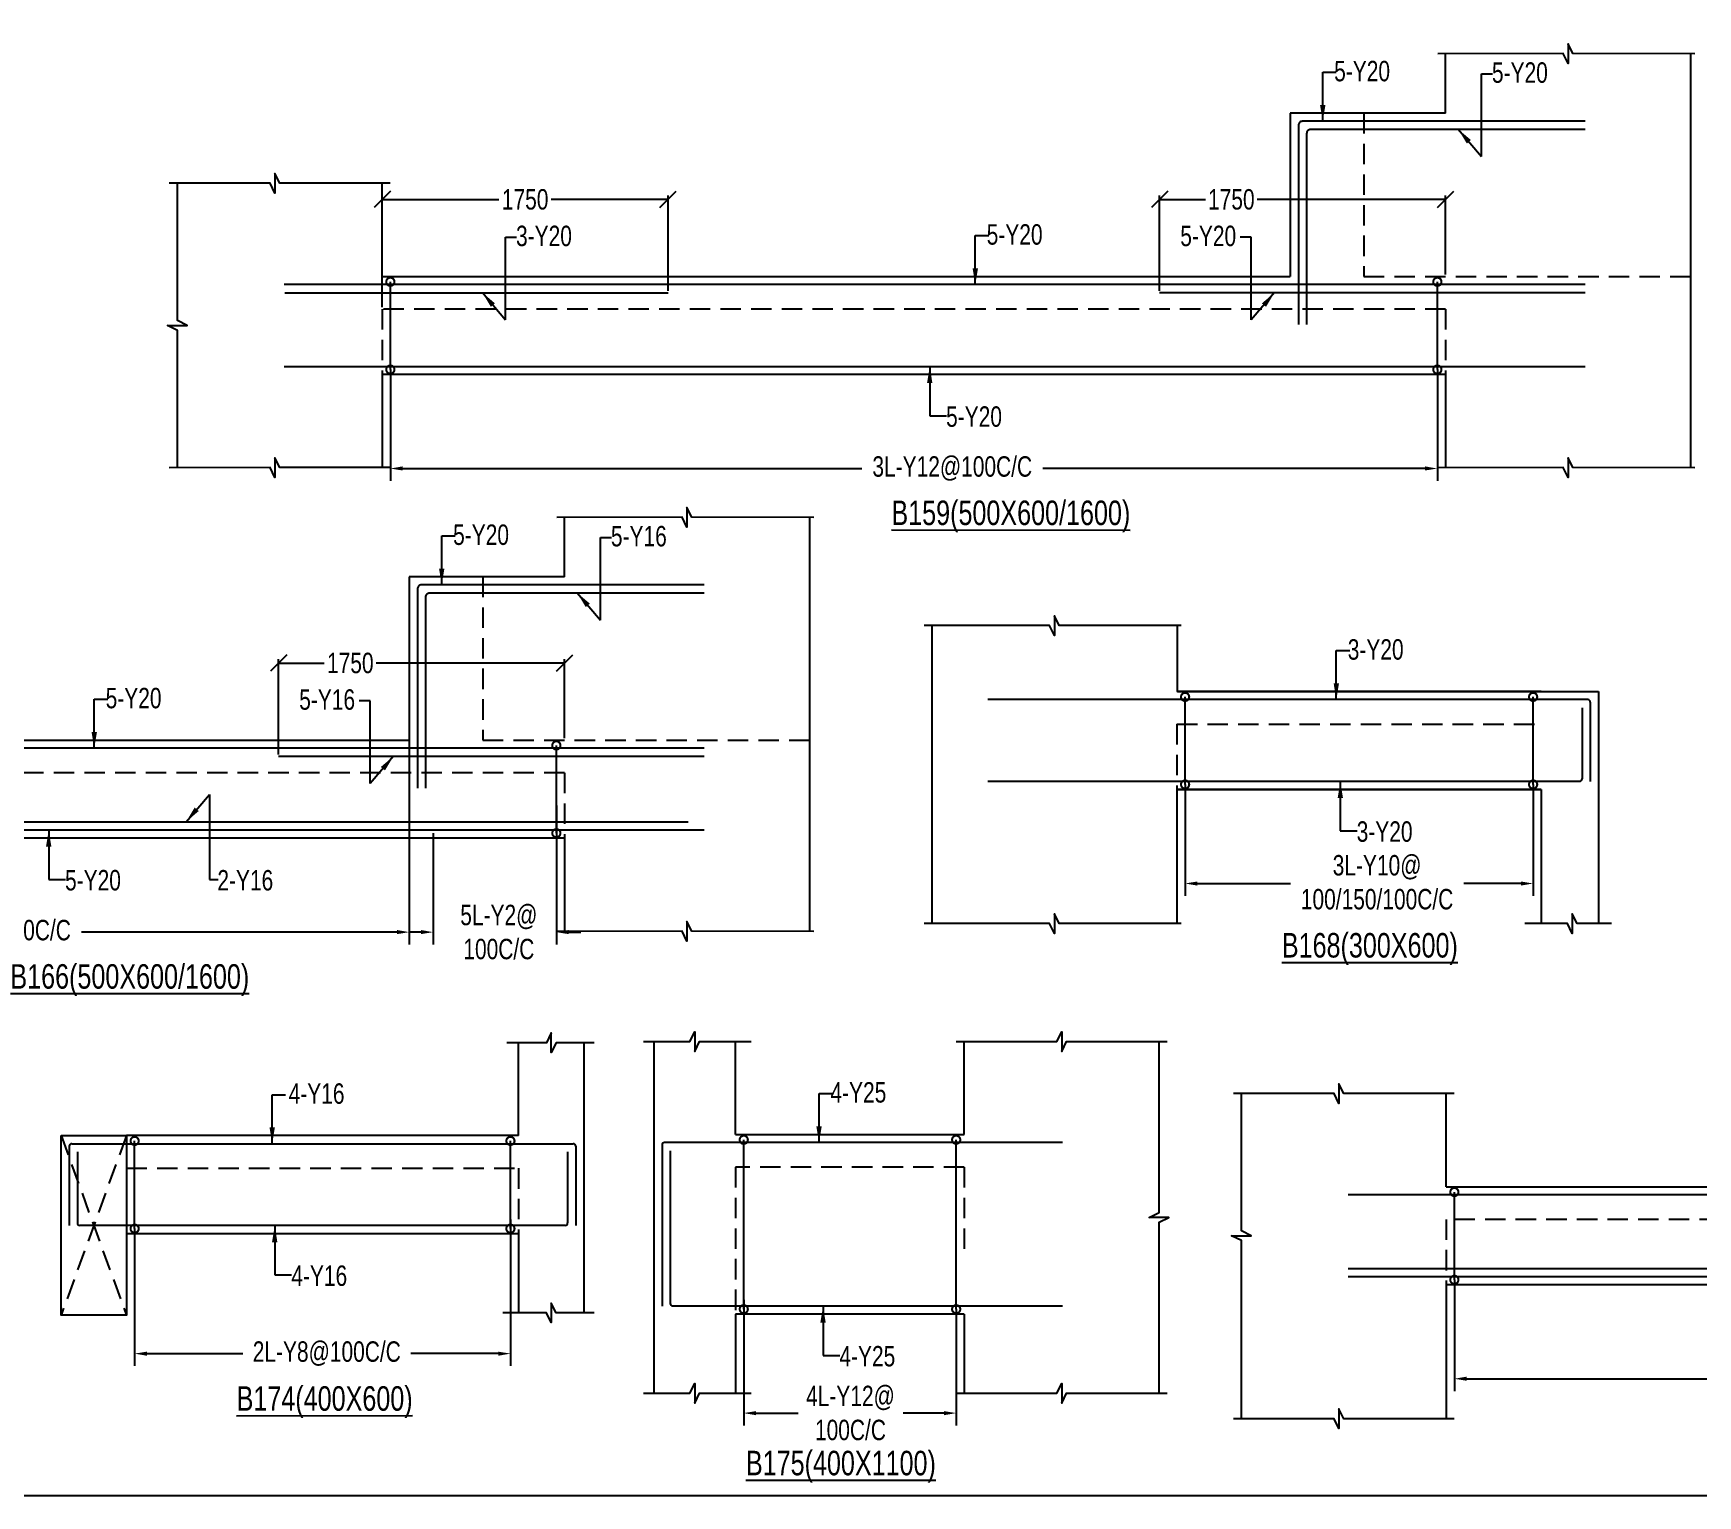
# Model space of a CAD drawing. Header units: millimetres. Extents: x 31347440 to 31744305, y -21457036 to -21063618.
# Drawn here: x 31660959 to 31671145, y -21188464 to -21179512 of the extents above; entities that cross this region are included whole.
import ezdxf

# ---------------------------------------------------------------- set-up
doc = ezdxf.new("R2010")
doc.units = ezdxf.units.MM
doc.header["$LTSCALE"] = 1000
doc.header["$MEASUREMENT"] = 0
doc.header["$PDMODE"] = 3
for name, pattern in [('CONTINOUS', [0]), ('CONTINU', [0]), ('HIDDEN', [0.375, 0.25, -0.125])]:
    doc.linetypes.add(name, pattern=pattern)
for name, color, linetype in [('-S-ARROW', 253, 'Continuous'), ('-S-MISC', 8, 'Continuous'), ('-S-STIRUP', 11, 'Continuous'), ('-STR-BEAM', 7, 'CONTINU'), ('-STR-COLUMN', 5, 'HIDDEN'), ('-STR-REINF', 3, 'Continuous'), ('-STR-RF-DIM', 8, 'CONTINOUS'), ('-STR-TEXT', 6, 'Continuous'), ('S-BEAM', 7, 'Continuous'), ('SEC TEXT', 9, 'Continuous'), ('SLAB LINE', 254, 'HIDDEN')]:
    doc.layers.add(name, color=color, linetype=linetype)
doc.styles.add('BEAM-LS', font='romans.shx', dxfattribs={"width": 0.8})
doc.styles.add('SOBHA', font='swisscl.ttf')
doc.styles.add('sobha.sed', font='swisscl.ttf')
doc.dimstyles.new('S-50', dxfattribs={"dimscale": 50, "dimtxt": 2.5, "dimasz": 2, "dimexe": 0.5, "dimexo": 0.25, "dimgap": 0.25, "dimtad": 0, "dimdec": 0, "dimrnd": 0.0005, "dimzin": 0, "dimdsep": 46, "dimtxsty": 'sobha.sed', "dimblk": 'OBLIQUE', "dimcen": 0.09, "dimclrd": 8, "dimclre": 8, "dimclrt": 6, "dimadec": 0, "dimazin": 0, "dimtfac": 1, "dimtdec": 0, "dimtofl": 0, "dimtmove": 2, "dimatfit": 3, "dimfxl": 0.18, "dimtolj": 1, "dimtzin": 0, "dimlwd": -1, "dimlwe": -1, "dimarcsym": 0})
doc.dimstyles.new('S-DIM50', dxfattribs={"dimscale": 50, "dimtxt": 2.5, "dimasz": 1.5, "dimexe": 1.5, "dimexo": 1, "dimgap": 0.5, "dimtad": 0, "dimdec": 0, "dimzin": 0, "dimdsep": 46, "dimtxsty": 'SOBHA', "dimcen": 0.09, "dimclrd": 256, "dimclre": 256, "dimclrt": 6, "dimadec": 5, "dimazin": 0, "dimtfac": 1, "dimtdec": 0, "dimtofl": 0, "dimtmove": 0, "dimatfit": 3, "dimfxl": 0.18, "dimtolj": 1, "dimtzin": 0, "dimlwd": -1, "dimlwe": -1, "dimarcsym": 0})
doc.dimstyles.new('STIRUP', dxfattribs={"dimscale": 50, "dimtxt": 2.5, "dimasz": 2.2, "dimexe": 0, "dimexo": 0, "dimgap": 0.5, "dimtad": 0, "dimdec": 0, "dimzin": 0, "dimdsep": 46, "dimtxsty": 'BEAM-LS', "dimblk": 'DOTSMALL', "dimcen": 0.09, "dimclrd": 256, "dimclre": 256, "dimclrt": 256, "dimadec": 5, "dimazin": 0, "dimtfac": 1, "dimtdec": 0, "dimtofl": 0, "dimtmove": 0, "dimatfit": 3, "dimldrblk": 'DOTSMALL', "dimfxl": 0, "dimfxlon": 1, "dimtolj": 1, "dimtzin": 0, "dimlwd": -1, "dimlwe": -1, "dimarcsym": 0})

# ---------------------------------------------------------------- blocks, each defined once
blk = doc.blocks.new('*D256')
at = {"layer": '-STR-RF-DIM', "transparency": 16777216}
for p, q in [((31663879, -21186772), (31663879, -21187669)), ((31661579, -21186829), (31661579, -21187669)), ((31661654, -21187594), (31662241, -21187594)), ((31663804, -21187594), (31663269, -21187594))]:
    blk.add_line(p, q, dxfattribs=at)
for points in [[(31661654, -21187582), (31661654, -21187607), (31661579, -21187594)], [(31663804, -21187582), (31663804, -21187607), (31663879, -21187594)]]:
    blk.add_solid(points, dxfattribs=at)
at = {"layer": 'Defpoints', "color": 0, "transparency": 16777216}
for p in [(31663879, -21186772, 178587), (31661579, -21186829, 178587), (31661579, -21187594)]:
    blk.add_point(p, dxfattribs=at)
at = {"layer": '-STR-RF-DIM', "color": 6, "transparency": 16777216, "insert": (31662755, -21187594), "char_height": 125, "attachment_point": 5, "style": 'SOBHA'}
blk.add_mtext('\\A1;2L-Y8@100C/C', dxfattribs=at)
blk = doc.blocks.new('_DotSmall')
at = {"color": 0, "linetype": 'ByBlock', "const_width": 0.5}
blk.add_lwpolyline([(-0.0625, 0, 1), (0.0625, 0, 1)], format="xyb", close=True, dxfattribs=at)
blk = doc.blocks.new('*D257')
at = {"layer": '-S-STIRUP', "ltscale": 100, "transparency": 16777216}
blk.add_line((31663879, -21186829), (31663879, -21186292), dxfattribs=at)
at = {"layer": 'Defpoints', "color": 0, "linetype": 'CONTINU', "ltscale": 100, "transparency": 16777216}
for p in [(31663879, -21186292), (31663879, -21186292), (31663879, -21186829)]:
    blk.add_point(p, dxfattribs=at)
at = {"layer": '-S-STIRUP', "linetype": 'CONTINU', "ltscale": 100, "transparency": 16777216, "xscale": 100, "yscale": 100, "zscale": 100}
for p, rotation in [((31663879, -21186292), 90), ((31663879, -21186829), 270)]:
    blk.add_blockref('_DotSmall', p, dxfattribs=dict(at, rotation=rotation))
blk = doc.blocks.new('_OBLIQUE')
at = {"color": 0, "linetype": 'ByBlock'}
blk.add_line((-0.5, -0.5), (0.5, 0.5), dxfattribs=at)
blk = doc.blocks.new('*D255')
at = {"layer": '-S-STIRUP', "ltscale": 100, "transparency": 16777216}
blk.add_line((31661579, -21186829), (31661579, -21186292), dxfattribs=at)
at = {"layer": 'Defpoints', "color": 0, "linetype": 'CONTINU', "ltscale": 100, "transparency": 16777216}
for p in [(31661579, -21186292), (31661579, -21186292), (31661579, -21186829)]:
    blk.add_point(p, dxfattribs=at)
at = {"layer": '-S-STIRUP', "linetype": 'CONTINU', "ltscale": 100, "transparency": 16777216, "xscale": 100, "yscale": 100, "zscale": 100}
for p, rotation in [((31661579, -21186292), 90), ((31661579, -21186829), 270)]:
    blk.add_blockref('_DotSmall', p, dxfattribs=dict(at, rotation=rotation))
blk = doc.blocks.new('*D258')
at = {"layer": '-STR-RF-DIM', "transparency": 16777216}
for p, q in [((31665307, -21187265), (31665307, -21188033)), ((31666607, -21187322), (31666607, -21188033)), ((31665382, -21187958), (31665639, -21187958)), ((31666532, -21187958), (31666282, -21187958))]:
    blk.add_line(p, q, dxfattribs=at)
for points in [[(31665382, -21187946), (31665382, -21187971), (31665307, -21187958)], [(31666532, -21187946), (31666532, -21187971), (31666607, -21187958)]]:
    blk.add_solid(points, dxfattribs=at)
at = {"layer": 'Defpoints', "color": 0, "transparency": 16777216}
for p in [(31665307, -21187265, 178587), (31666607, -21187322, 178587), (31666607, -21187958)]:
    blk.add_point(p, dxfattribs=at)
at = {"layer": '-STR-RF-DIM', "color": 6, "transparency": 16777216, "insert": (31665960, -21187958), "char_height": 125, "attachment_point": 5, "style": 'SOBHA'}
blk.add_mtext('\\A1;4L-Y12@\\P100C/C', dxfattribs=at)
blk = doc.blocks.new('*D259')
at = {"layer": '-S-STIRUP', "ltscale": 100, "transparency": 16777216}
blk.add_line((31665307, -21187322), (31665307, -21186285), dxfattribs=at)
at = {"layer": 'Defpoints', "color": 0, "linetype": 'CONTINU', "ltscale": 100, "transparency": 16777216}
for p in [(31665307, -21186285), (31665307, -21186285), (31665307, -21187322)]:
    blk.add_point(p, dxfattribs=at)
at = {"layer": '-S-STIRUP', "linetype": 'CONTINU', "ltscale": 100, "transparency": 16777216, "xscale": 100, "yscale": 100, "zscale": 100}
for p, rotation in [((31665307, -21186285), 90), ((31665307, -21187322), 270)]:
    blk.add_blockref('_DotSmall', p, dxfattribs=dict(at, rotation=rotation))
blk = doc.blocks.new('*D260')
at = {"layer": '-S-STIRUP', "ltscale": 100, "transparency": 16777216}
blk.add_line((31666607, -21187322), (31666607, -21186285), dxfattribs=at)
at = {"layer": 'Defpoints', "color": 0, "linetype": 'CONTINU', "ltscale": 100, "transparency": 16777216}
for p in [(31666607, -21186285), (31666607, -21186285), (31666607, -21187322)]:
    blk.add_point(p, dxfattribs=at)
at = {"layer": '-S-STIRUP', "linetype": 'CONTINU', "ltscale": 100, "transparency": 16777216, "xscale": 100, "yscale": 100, "zscale": 100}
for p, rotation in [((31666607, -21186285), 90), ((31666607, -21187322), 270)]:
    blk.add_blockref('_DotSmall', p, dxfattribs=dict(at, rotation=rotation))
blk = doc.blocks.new('*D262')
at = {"layer": '-S-STIRUP', "ltscale": 100, "transparency": 16777216}
blk.add_line((31669656, -21187142), (31669656, -21186605), dxfattribs=at)
at = {"layer": 'Defpoints', "color": 0, "linetype": 'CONTINU', "ltscale": 100, "transparency": 16777216}
for p in [(31669656, -21186605, 0), (31669656, -21186605), (31669656, -21187142)]:
    blk.add_point(p, dxfattribs=at)
at = {"layer": '-S-STIRUP', "linetype": 'CONTINU', "ltscale": 100, "transparency": 16777216, "xscale": 100, "yscale": 100, "zscale": 100}
for p, rotation in [((31669656, -21186605), 90), ((31669656, -21187142), 270)]:
    blk.add_blockref('_DotSmall', p, dxfattribs=dict(at, rotation=rotation))
blk = doc.blocks.new('*D263')
at = {"layer": '-STR-RF-DIM', "transparency": 16777216}
for p, q in [((31669656, -21187142), (31669656, -21187823)), ((31674844, -21187142), (31674844, -21187823)), ((31669731, -21187748), (31671597, -21187748)), ((31674769, -21187748), (31673269, -21187748))]:
    blk.add_line(p, q, dxfattribs=at)
for points in [[(31669731, -21187735), (31669731, -21187760), (31669656, -21187748)], [(31674769, -21187735), (31674769, -21187760), (31674844, -21187748)]]:
    blk.add_solid(points, dxfattribs=at)
at = {"layer": 'Defpoints', "color": 0, "transparency": 16777216}
for p in [(31669656, -21187142, 178587), (31674844, -21187142, 0), (31674844, -21187748)]:
    blk.add_point(p, dxfattribs=at)
at = {"layer": '-STR-RF-DIM', "color": 6, "transparency": 16777216, "insert": (31672433, -21187748), "char_height": 125, "attachment_point": 5, "style": 'SOBHA'}
blk.add_mtext('\\A1;3L-Y10@100/125/100C/C', dxfattribs=at)
blk = doc.blocks.new('*D553')
at = {"layer": '-S-STIRUP', "ltscale": 100, "transparency": 16777216}
blk.add_line((31669552, -21181570), (31669552, -21181033), dxfattribs=at)
at = {"layer": 'Defpoints', "color": 0, "linetype": 'CONTINU', "ltscale": 100, "transparency": 16777216}
for p in [(31669552, -21181033), (31669552, -21181033), (31669552, -21181570, 0)]:
    blk.add_point(p, dxfattribs=at)
at = {"layer": '-S-STIRUP', "linetype": 'CONTINU', "ltscale": 100, "transparency": 16777216, "xscale": 100, "yscale": 100, "zscale": 100}
for p, rotation in [((31669552, -21181033), 90), ((31669552, -21181570), 270)]:
    blk.add_blockref('_DotSmall', p, dxfattribs=dict(at, rotation=rotation))
blk = doc.blocks.new('*D554')
at = {"layer": '-S-STIRUP', "ltscale": 100, "transparency": 16777216}
blk.add_line((31663144, -21181570), (31663144, -21181033), dxfattribs=at)
at = {"layer": 'Defpoints', "color": 0, "linetype": 'CONTINU', "ltscale": 100, "transparency": 16777216}
for p in [(31663144, -21181033, 0), (31663144, -21181033), (31663144, -21181570)]:
    blk.add_point(p, dxfattribs=at)
at = {"layer": '-S-STIRUP', "linetype": 'CONTINU', "ltscale": 100, "transparency": 16777216, "xscale": 100, "yscale": 100, "zscale": 100}
for p, rotation in [((31663144, -21181033), 90), ((31663144, -21181570), 270)]:
    blk.add_blockref('_DotSmall', p, dxfattribs=dict(at, rotation=rotation))
blk = doc.blocks.new('*D555')
at = {"layer": '-STR-RF-DIM', "transparency": 16777216}
for p, q in [((31663144, -21181570), (31663144, -21182251)), ((31669552, -21181570), (31669552, -21182251)), ((31663219, -21182176), (31666030, -21182176)), ((31669477, -21182176), (31667137, -21182176))]:
    blk.add_line(p, q, dxfattribs=at)
for points in [[(31663219, -21182163), (31663219, -21182188), (31663144, -21182176)], [(31669477, -21182163), (31669477, -21182188), (31669552, -21182176)]]:
    blk.add_solid(points, dxfattribs=at)
at = {"layer": 'Defpoints', "color": 0, "transparency": 16777216}
for p in [(31663144, -21181570, 178587), (31669552, -21181570, 0), (31669552, -21182176)]:
    blk.add_point(p, dxfattribs=at)
at = {"layer": '-STR-RF-DIM', "color": 6, "transparency": 16777216, "insert": (31666583, -21182176), "char_height": 125, "attachment_point": 5, "style": 'SOBHA'}
blk.add_mtext('\\A1;3L-Y12@100C/C', dxfattribs=at)
blk = doc.blocks.new('*D556')
at = {"color": 8, "transparency": 16777216}
for p, q in [((31663094, -21181188), (31663094, -21180504)), ((31663094, -21180529), (31663809, -21180529)), ((31664844, -21180529), (31664128, -21180529)), ((31664844, -21181088), (31664844, -21180504))]:
    blk.add_line(p, q, dxfattribs=at)
at = {"layer": 'Defpoints', "color": 0, "transparency": 16777216}
for p in [(31663094, -21180529), (31664844, -21181100, 0), (31663094, -21181200, 0)]:
    blk.add_point(p, dxfattribs=at)
at = {"color": 8, "transparency": 16777216, "xscale": 100, "yscale": 100, "zscale": 100, "rotation": 180}
blk.add_blockref('_OBLIQUE', (31663094, -21180529), dxfattribs=at)
at = {"color": 8, "transparency": 16777216, "xscale": 100, "yscale": 100, "zscale": 100}
blk.add_blockref('_OBLIQUE', (31664844, -21180529), dxfattribs=at)
at = {"color": 6, "transparency": 16777216, "insert": (31663969, -21180529), "char_height": 125, "attachment_point": 5, "style": 'sobha.sed'}
blk.add_mtext('\\A1;1750', dxfattribs=at)
blk = doc.blocks.new('*D557')
at = {"color": 8, "transparency": 16777216}
for p, q in [((31667852, -21181088), (31667852, -21180504)), ((31667852, -21180529), (31668132, -21180529)), ((31669602, -21180529), (31668450, -21180529)), ((31669602, -21180988), (31669602, -21180504))]:
    blk.add_line(p, q, dxfattribs=at)
at = {"layer": 'Defpoints', "color": 0, "transparency": 16777216}
for p in [(31669602, -21180529), (31669602, -21181000, 0), (31667852, -21181100, 0)]:
    blk.add_point(p, dxfattribs=at)
at = {"color": 8, "transparency": 16777216, "xscale": 100, "yscale": 100, "zscale": 100, "rotation": 180}
blk.add_blockref('_OBLIQUE', (31667852, -21180529), dxfattribs=at)
at = {"color": 8, "transparency": 16777216, "xscale": 100, "yscale": 100, "zscale": 100}
blk.add_blockref('_OBLIQUE', (31669602, -21180529), dxfattribs=at)
at = {"color": 6, "transparency": 16777216, "insert": (31668291, -21180529), "char_height": 125, "attachment_point": 5, "style": 'sobha.sed'}
blk.add_mtext('\\A1;1750', dxfattribs=at)
blk = doc.blocks.new('*D558')
at = {"layer": '-S-STIRUP', "ltscale": 100, "transparency": 16777216}
blk.add_line((31664160, -21184408), (31664160, -21183871), dxfattribs=at)
at = {"layer": 'Defpoints', "color": 0, "linetype": 'CONTINU', "ltscale": 100, "transparency": 16777216}
for p in [(31664160, -21183871), (31664160, -21183871), (31664160, -21184408, 0)]:
    blk.add_point(p, dxfattribs=at)
at = {"layer": '-S-STIRUP', "linetype": 'CONTINU', "ltscale": 100, "transparency": 16777216, "xscale": 100, "yscale": 100, "zscale": 100}
for p, rotation in [((31664160, -21183871), 90), ((31664160, -21184408), 270)]:
    blk.add_blockref('_DotSmall', p, dxfattribs=dict(at, rotation=rotation))
blk = doc.blocks.new('*D560')
at = {"layer": '-STR-RF-DIM', "transparency": 16777216}
for p, q in [((31663260, -21183838), (31663260, -21185089)), ((31658019, -21184408), (31658019, -21185089)), ((31658094, -21185014), (31660147, -21185014)), ((31663185, -21185014), (31661254, -21185014))]:
    blk.add_line(p, q, dxfattribs=at)
for points in [[(31658094, -21185001), (31658094, -21185026), (31658019, -21185014)], [(31663185, -21185001), (31663185, -21185026), (31663260, -21185014)]]:
    blk.add_solid(points, dxfattribs=at)
at = {"layer": 'Defpoints', "color": 0, "transparency": 16777216}
for p in [(31663260, -21183838, 0), (31658019, -21184408, 178587), (31663260, -21185014)]:
    blk.add_point(p, dxfattribs=at)
at = {"layer": '-STR-RF-DIM', "color": 6, "transparency": 16777216, "insert": (31660700, -21185014), "char_height": 125, "attachment_point": 5, "style": 'SOBHA'}
blk.add_mtext('\\A1;3L-Y10@100C/C', dxfattribs=at)
blk = doc.blocks.new('*D562')
at = {"color": 8, "transparency": 16777216}
for p, q in [((31662460, -21183926), (31662460, -21183342)), ((31664210, -21183826), (31664210, -21183342)), ((31662460, -21183367), (31662739, -21183367)), ((31664210, -21183367), (31663058, -21183367))]:
    blk.add_line(p, q, dxfattribs=at)
at = {"layer": 'Defpoints', "color": 0, "transparency": 16777216}
for p in [(31664210, -21183367), (31664210, -21183838, 0), (31662460, -21183938, 0)]:
    blk.add_point(p, dxfattribs=at)
at = {"color": 8, "transparency": 16777216, "xscale": 100, "yscale": 100, "zscale": 100, "rotation": 180}
blk.add_blockref('_OBLIQUE', (31662460, -21183367), dxfattribs=at)
at = {"color": 8, "transparency": 16777216, "xscale": 100, "yscale": 100, "zscale": 100}
blk.add_blockref('_OBLIQUE', (31664210, -21183367), dxfattribs=at)
at = {"color": 6, "transparency": 16777216, "insert": (31662899, -21183367), "char_height": 125, "attachment_point": 5, "style": 'sobha.sed'}
blk.add_mtext('\\A1;1750', dxfattribs=at)
blk = doc.blocks.new('*D564')
at = {"layer": '-STR-RF-DIM', "transparency": 16777216}
for p, q in [((31664160, -21184238), (31664160, -21185089)), ((31663406, -21184408), (31663406, -21185089)), ((31663331, -21185014), (31663256, -21185014)), ((31664235, -21185014), (31664310, -21185014))]:
    blk.add_line(p, q, dxfattribs=at)
for points in [[(31663331, -21185001), (31663331, -21185026), (31663406, -21185014)], [(31664235, -21185001), (31664235, -21185026), (31664160, -21185014)]]:
    blk.add_solid(points, dxfattribs=at)
at = {"layer": 'Defpoints', "color": 0, "transparency": 16777216}
for p in [(31664160, -21184238, 0), (31663406, -21184408, 178587), (31664160, -21185014)]:
    blk.add_point(p, dxfattribs=at)
at = {"layer": '-STR-RF-DIM', "color": 6, "transparency": 16777216, "insert": (31663808, -21185014), "char_height": 125, "attachment_point": 5, "style": 'SOBHA'}
blk.add_mtext('\\A1;5L-Y2@\\P100C/C', dxfattribs=at)
blk = doc.blocks.new('*D565')
at = {"layer": '-STR-RF-DIM', "transparency": 16777216}
for p, q in [((31668008, -21184110), (31668008, -21184791)), ((31670138, -21184110), (31670138, -21184791)), ((31668083, -21184716), (31668653, -21184716)), ((31670063, -21184716), (31669713, -21184716))]:
    blk.add_line(p, q, dxfattribs=at)
for points in [[(31668083, -21184704), (31668083, -21184729), (31668008, -21184716)], [(31670063, -21184704), (31670063, -21184729), (31670138, -21184716)]]:
    blk.add_solid(points, dxfattribs=at)
at = {"layer": 'Defpoints', "color": 0, "transparency": 16777216}
for p in [(31668008, -21184110, 0), (31670138, -21184110, 0), (31670138, -21184716)]:
    blk.add_point(p, dxfattribs=at)
at = {"layer": '-STR-RF-DIM', "color": 6, "transparency": 16777216, "char_height": 125, "attachment_point": 5, "style": 'SOBHA'}
for s, insert in [('\\A1;3L-Y10@', (31669183, -21184617)), ('\\A1;100/150/100C/C', (31669183, -21184813))]:
    blk.add_mtext(s, dxfattribs=dict(at, insert=insert))
blk = doc.blocks.new('*D566')
at = {"layer": '-S-STIRUP', "ltscale": 100, "transparency": 16777216}
blk.add_line((31668008, -21184110), (31668008, -21183574), dxfattribs=at)
at = {"layer": 'Defpoints', "color": 0, "linetype": 'CONTINU', "ltscale": 100, "transparency": 16777216}
for p in [(31668008, -21183574), (31668008, -21183574), (31668008, -21184110, 0)]:
    blk.add_point(p, dxfattribs=at)
at = {"layer": '-S-STIRUP', "linetype": 'CONTINU', "ltscale": 100, "transparency": 16777216, "xscale": 100, "yscale": 100, "zscale": 100}
for p, rotation in [((31668008, -21183574), 90), ((31668008, -21184110), 270)]:
    blk.add_blockref('_DotSmall', p, dxfattribs=dict(at, rotation=rotation))
blk = doc.blocks.new('*D567')
at = {"layer": '-S-STIRUP', "ltscale": 100, "transparency": 16777216}
blk.add_line((31670138, -21184110), (31670138, -21183574), dxfattribs=at)
at = {"layer": 'Defpoints', "color": 0, "linetype": 'CONTINU', "ltscale": 100, "transparency": 16777216}
for p in [(31670138, -21183574), (31670138, -21183574), (31670138, -21184110, 0)]:
    blk.add_point(p, dxfattribs=at)
at = {"layer": '-S-STIRUP', "linetype": 'CONTINU', "ltscale": 100, "transparency": 16777216, "xscale": 100, "yscale": 100, "zscale": 100}
for p, rotation in [((31670138, -21183574), 90), ((31670138, -21184110), 270)]:
    blk.add_blockref('_DotSmall', p, dxfattribs=dict(at, rotation=rotation))

msp = doc.modelspace()

# ---------------------------------------------------------------- linework, layer by layer
at = {"layer": '-S-MISC', "linetype": 'ByBlock', "ltscale": 1000, "elevation": 0}
for points in [[(31671128.5, -21179636.8), (31670381.6, -21179636.1), (31670351.7, -21179576.5), (31670351.7, -21179696.6), (31670321.9, -21179636.1), (31669554.6, -21179636.8)], [(31663143.7, -21180429.9), (31662467.2, -21180429.9), (31662437.3, -21180370.2), (31662437.3, -21180490.4), (31662407.5, -21180429.9), (31661791.3, -21180430.1)], [(31661841.3, -21182170.7), (31661840.6, -21181330.4), (31661780.9, -21181300.6), (31661901.1, -21181300.6), (31661840.6, -21181270.7), (31661841.1, -21180429.9)], [(31663142.1, -21182170.7), (31662467.2, -21182170.7), (31662437.3, -21182111.1), (31662437.3, -21182231.2), (31662407.5, -21182170.7), (31661791.3, -21182171)], [(31671128.5, -21182171.3), (31670381.6, -21182170.6), (31670351.7, -21182110.9), (31670351.7, -21182231.1), (31670321.9, -21182170.6), (31669554.6, -21182171.3)], [(31665736.3, -21182474.8), (31664989.4, -21182474.1), (31664959.5, -21182414.4), (31664959.5, -21182534.6), (31664929.7, -21182474.1), (31664162.4, -21182474.8)], [(31667984.8, -21183137.5), (31667237.9, -21183136.8), (31667208, -21183077.1), (31667208, -21183197.3), (31667178.2, -21183136.8), (31666411, -21183137.5)], [(31665736.3, -21185009.3), (31664989.4, -21185008.6), (31664959.5, -21184948.9), (31664959.5, -21185069.1), (31664929.7, -21185008.6), (31664162.4, -21185009.3)], [(31667984.8, -21184961.6), (31667237.9, -21184960.9), (31667208, -21184901.2), (31667208, -21185021.4), (31667178.2, -21184960.9), (31666411, -21184961.6)], [(31670618.4, -21184961.1), (31670407.8, -21184960.9), (31670378, -21184901.2), (31670378, -21185021.4), (31670348.1, -21184960.9), (31670087.8, -21184961.1)], [(31664390.7, -21185691.2), (31664158.7, -21185691.2), (31664128.9, -21185750.8), (31664128.9, -21185630.7), (31664099, -21185691.2), (31663857.7, -21185691.2)], [(31664694.3, -21185683.9), (31664977, -21185683.9), (31665006.9, -21185624.2), (31665006.9, -21185744.4), (31665036.7, -21185683.9), (31665352.7, -21185683.9)], [(31666606.8, -21185683.9), (31667223, -21185683.9), (31667252.8, -21185624.2), (31667252.8, -21185744.4), (31667282.7, -21185683.9), (31667898.9, -21185684.1)], [(31667848.9, -21187836.7), (31667849.6, -21186790.1), (31667909.3, -21186760.3), (31667789.1, -21186760.3), (31667849.6, -21186730.4), (31667849.1, -21185683.9)], [(31668353.3, -21187992.4), (31668352.6, -21186902.1), (31668292.9, -21186872.2), (31668413.1, -21186872.2), (31668352.6, -21186842.4), (31668353.1, -21186001.6)], [(31669655.7, -21186001.6), (31668979.2, -21186001.6), (31668949.3, -21185941.9), (31668949.3, -21186062.1), (31668919.5, -21186001.6), (31668303.3, -21186001.8)], [(31664391.5, -21187343.9), (31664158.7, -21187343.9), (31664128.9, -21187284.3), (31664128.9, -21187404.4), (31664099, -21187343.9), (31663833, -21187343.9)], [(31664694.2, -21187836.7), (31664977, -21187836.7), (31665006.8, -21187777), (31665006.8, -21187897.2), (31665036.7, -21187836.7), (31665352.7, -21187836.7)], [(31666606.8, -21187836.7), (31667223, -21187836.7), (31667252.8, -21187777), (31667252.8, -21187897.2), (31667282.7, -21187836.7), (31667898.9, -21187836.9)], [(31669654.1, -21187992.4), (31668979.2, -21187992.4), (31668949.3, -21187932.7), (31668949.3, -21188052.9), (31668919.5, -21187992.4), (31668303.3, -21187992.7)]]:
    msp.add_lwpolyline(points, dxfattribs=at)
at = {"layer": '-STR-BEAM'}
for p, q in [((31663093.7, -21181000.4, 0), (31668651.7, -21181000.4, 0)), ((31670188, -21183540.7, 0), (31667958, -21183540.7, 0)), ((31667961.1, -21183540.7, 0), (31670537.9, -21183540.7, 0)), ((31657969.5, -21183838.4, 0), (31663259.5, -21183838.4, 0)), ((31663928.8, -21186259.4, 0), (31661528.8, -21186259.4, 0)), ((31665256.9, -21186252.1, 0), (31666656.8, -21186252.1, 0)), ((31669605.7, -21186572.1, 0), (31674843.7, -21186572.1, 0))]:
    msp.add_line(p, q, dxfattribs=at)
at = {"layer": '-STR-BEAM', "elevation": 0}
for points in [[(31679606.4, -21188463.8), (31644306.4, -21188463.8), (31644306.4, -21159763.8), (31679606.4, -21159763.8)], [(31661128.8, -21186259.4), (31661528.8, -21186259.4), (31661528.8, -21187359.4), (31661128.8, -21187359.4)]]:
    msp.add_lwpolyline(points, close=True, dxfattribs=at)
for points in [[(31669601.7, -21180000.4), (31668651.7, -21180000.4)], [(31669601.7, -21181600.4), (31663093.7, -21181600.4)], [(31664209.5, -21182838.4), (31663259.5, -21182838.4)], [(31667958, -21184140.7), (31670188, -21184140.7)], [(31670188, -21184140.7), (31667958, -21184140.7)], [(31664209.5, -21184438.4), (31657969.5, -21184438.4)], [(31661528.8, -21186859.4), (31663928.8, -21186859.4)], [(31676893.7, -21187172.1), (31669605.7, -21187172.1)], [(31666656.8, -21187352.1), (31665256.9, -21187352.1)]]:
    msp.add_lwpolyline(points, dxfattribs=at)
at = {"layer": '-STR-COLUMN', "linetype": 'Continuous', "ltscale": 10}
for p, q in [((31669601.7, -21180000.4, 0), (31669601.7, -21179636.8, 0)), ((31671101.7, -21179636.8, 0), (31671101.7, -21182171.3, 0)), ((31668651.7, -21180000.4, 0), (31668651.7, -21181000.4, 0)), ((31663093.7, -21181000.4, 0), (31663093.7, -21180429.9, 0)), ((31663093.7, -21181600.4, 0), (31663093.7, -21182170.7, 0)), ((31669601.7, -21181600.4, 0), (31669601.7, -21182171.3, 0)), ((31664209.5, -21182838.4, 0), (31664209.5, -21182474.8, 0)), ((31665709.5, -21182474.8, 0), (31665709.5, -21185009.3, 0)), ((31663259.5, -21182838.4, 0), (31663259.5, -21183838.4, 0)), ((31666458, -21183137.5, 0), (31666458, -21184961.6, 0)), ((31667961.1, -21183540.7, 0), (31667961.1, -21183137.5, 0)), ((31670538, -21183540.7, 0), (31670538, -21184961.6, 0)), ((31667958, -21184140.7, 0), (31667958, -21184961.6, 0)), ((31670188, -21184140.7, 0), (31670188, -21184961.6, 0)), ((31664209.5, -21184438.4, 0), (31664209.5, -21185009.3, 0)), ((31663928.8, -21186259.4, 0), (31663928.8, -21185691.2, 0)), ((31664328.9, -21185691.2, 0), (31664328.9, -21187343.9, 0)), ((31664756.8, -21185683.9, 0), (31664756.8, -21187836.7, 0)), ((31665256.9, -21186252.1, 0), (31665256.9, -21185683.9, 0)), ((31666656.8, -21186252.1, 0), (31666656.8, -21185683.9, 0)), ((31669605.7, -21186572.1, 0), (31669605.7, -21186001.6, 0)), ((31663928.8, -21186859.4, 0), (31663928.8, -21187343.9, 0)), ((31669605.7, -21187172.1, 0), (31669605.7, -21187992.4, 0)), ((31665256.9, -21187352.1, 0), (31665256.9, -21187836.7, 0)), ((31666656.8, -21187352.1, 0), (31666656.8, -21187836.7, 0))]:
    msp.add_line(p, q, dxfattribs=at)
at = {"layer": '-STR-REINF', "ltscale": 10}
for p, q in [((31670456, -21181050.4, 0), (31662493.7, -21181050.4, 0)), ((31662497.9, -21181100.4, 0), (31664843.7, -21181100.4, 0)), ((31670456, -21181100.4, 0), (31667851.7, -21181100.4, 0)), ((31662493.7, -21181550.4, 0), (31670456, -21181550.4, 0)), ((31670472.9, -21183590.7, 0), (31666800.7, -21183590.7, 0)), ((31670437.9, -21183640.7, 0), (31670437.9, -21184075.7, 0)), ((31670487.9, -21183605.7, 0), (31670487.9, -21184091.4, 0)), ((31665063.8, -21183888.4, 0), (31657369.5, -21183888.4, 0)), ((31665063.8, -21183938.4, 0), (31662459.5, -21183938.4, 0)), ((31666800.7, -21184090.7, 0), (31670422.9, -21184090.7, 0)), ((31658269.5, -21184338.4, 0), (31664967.3, -21184338.4, 0)), ((31657369.5, -21184388.4, 0), (31665063.8, -21184388.4, 0)), ((31661193.8, -21186309.4, 0), (31664263.9, -21186309.4, 0)), ((31667256.8, -21186302.1, 0), (31664821.8, -21186302.1, 0)), ((31661178.8, -21186324.4, 0), (31661178.8, -21186810, 0)), ((31661228.8, -21186359.4, 0), (31661228.8, -21186794.4, 0)), ((31664228.9, -21186359.4, 0), (31664228.9, -21186794.4, 0)), ((31664278.9, -21186324.4, 0), (31664278.9, -21186810, 0)), ((31664806.8, -21186317.1, 0), (31664806.8, -21187302.7, 0)), ((31664856.8, -21186352.1, 0), (31664856.8, -21187287.1, 0)), ((31675814.9, -21186622.1, 0), (31669005.7, -21186622.1, 0)), ((31664213.9, -21186809.4, 0), (31661243.8, -21186809.4, 0)), ((31669005.7, -21187072.1, 0), (31676968.5, -21187072.1, 0)), ((31669005.7, -21187122.1, 0), (31677078.5, -21187122.1, 0)), ((31664871.8, -21187302.1, 0), (31667256.8, -21187302.1, 0))]:
    msp.add_line(p, q, dxfattribs=at)
at = {"layer": '-STR-REINF', "ltscale": 10, "elevation": 0}
for points in [[(31670456, -21180050.4), (31668726.7, -21180050.4, 0.4142136), (31668701.7, -21180075.4), (31668701.7, -21181293.9)], [(31670456, -21180100.4), (31668776.7, -21180100.4, 0.4142136), (31668751.7, -21180125.4), (31668751.7, -21181293.9)], [(31665063.8, -21182888.4), (31663334.5, -21182888.4, 0.4142136), (31663309.5, -21182913.4), (31663309.5, -21184131.9)], [(31665063.8, -21182938.4), (31663384.5, -21182938.4, 0.4142136), (31663359.5, -21182963.4), (31663359.5, -21184131.9)]]:
    msp.add_lwpolyline(points, format="xyb", dxfattribs=at)
at = {"layer": '-STR-REINF', "ltscale": 10}
for centre, start, end in [((31670472.9, -21183605.7, 0), 0, 90), ((31670422.9, -21184075.7, 0), 270, 0), ((31661193.8, -21186324.4, 0), 90, 180), ((31664263.9, -21186324.4, 0), 0, 90), ((31664821.8, -21186317.1, 0), 90, 180), ((31661243.8, -21186794.4, 0), 180, 270), ((31664213.9, -21186794.4, 0), 270, 0), ((31664871.8, -21187287.1, 0), 180, 270)]:
    msp.add_arc(centre, 15, start, end, dxfattribs=at)
at = {"layer": 'S-BEAM', "linetype": 'HIDDEN', "ltscale": 0.5}
for p, q in [((31661128.8, -21186259.4, 0), (31661528.8, -21187359.4, 0)), ((31661528.8, -21186259.4, 0), (31661128.8, -21187359.4, 0))]:
    msp.add_line(p, q, dxfattribs=at)
at = {"layer": 'SLAB LINE', "color": 8, "linetype": 'HIDDEN', "ltscale": 0.5}
for p, q in [((31669101.7, -21180000.4, 0), (31669101.7, -21181000.4, 0)), ((31669101.7, -21181000.4, 0), (31671101.7, -21181000.4, 0)), ((31669601.7, -21181200.4, 0), (31663093.7, -21181200.4, 0)), ((31663093.7, -21181200.4, 0), (31663093.7, -21181600.4, 0)), ((31669601.7, -21181200.4, 0), (31669601.7, -21181600.4, 0)), ((31663709.5, -21182838.4, 0), (31663709.5, -21183838.4, 0)), ((31667958, -21183740.7, 0), (31670188, -21183740.7, 0)), ((31667958, -21183740.7, 0), (31667958, -21184140.7, 0)), ((31663709.5, -21183838.4, 0), (31665709.5, -21183838.4, 0)), ((31664209.5, -21184038.4, 0), (31657969.5, -21184038.4, 0)), ((31664209.5, -21184038.4, 0), (31664209.5, -21184438.4, 0)), ((31661528.8, -21186459.4, 0), (31663928.8, -21186459.4, 0)), ((31661528.8, -21186459.4, 0), (31661528.8, -21186809.4, 0)), ((31663928.8, -21186459.4, 0), (31663928.8, -21186859.4, 0)), ((31666656.7, -21186452.1, 0), (31665256.9, -21186452.1, 0)), ((31665256.9, -21186452.1, 0), (31665256.9, -21187352.1, 0)), ((31666656.7, -21186452.1, 0), (31666656.7, -21187002.1, 0)), ((31669605.7, -21186772.1, 0), (31669605.7, -21187172.1, 0)), ((31674843.7, -21186772.1, 0), (31669605.7, -21186772.1, 0))]:
    msp.add_line(p, q, dxfattribs=at)

# ---------------------------------------------------------------- texts
at = {"layer": '-STR-TEXT', "color": 6, "style": 'SOBHA'}
for s, p in [('5-Y20', (31668920.5, -21179805.6, 0)), ('5-Y20', (31669886.1, -21179814.5, 0)), ('3-Y20', (31663913.3, -21180814.5, 0)), ('5-Y20', (31666793.9, -21180805.6, 0)), ('5-Y20', (31667978.6, -21180814.5, 0)), ('5-Y20', (31666545.3, -21181920.4, 0)), ('5-Y20', (31663528.3, -21182643.6, 0)), ('5-Y16', (31664494, -21182652.5, 0)), ('3-Y20', (31669003.5, -21183345.9, 0)), ('5-Y20', (31661401.7, -21183643.6, 0)), ('5-Y16', (31662586.4, -21183652.5, 0)), ('3-Y20', (31669058.2, -21184460.7, 0)), ('5-Y20', (31661153.1, -21184758.4, 0)), ('2-Y16', (31662085.4, -21184758.9, 0)), ('4-Y16', (31662521.6, -21186064.5, 0)), ('4-Y25', (31665837.6, -21186057.2, 0)), ('4-Y16', (31662538, -21187179.4, 0)), ('4-Y25', (31665892.3, -21187672.1, 0))]:
    msp.add_text(s, height=125, dxfattribs=at).set_placement(p)
at = {"layer": 'SEC TEXT', "color": 4, "linetype": 'ByBlock', "style": 'sobha.sed'}
for s, rotation, p in [('%%UB159(500X600/1600)', 359.98928, (31666210.8, -21182522, 0)), ('%%UB168(300X600)', 359.98928, (31668600.3, -21185169.3)), ('%%UB166(500X600/1600)', 359.98928, (31660818.6, -21185360, 0)), ('%%UB174(400X600)', 0.01072, (31662203.4, -21187943.8, 0)), ('%%UB175(400X1100)', 359.98928, (31665320.2, -21188338.8, 0))]:
    msp.add_text(s, height=150, rotation=rotation, dxfattribs=at).set_placement(p)

# ---------------------------------------------------------------- dimensions: what is measured, and where the dimension line sits
at = {"layer": '-S-STIRUP', "linetype": 'CONTINU', "ltscale": 100}
for base, p1, p2, picture, middle in [((31663143.6, -21181033.4, 178586.6), (31663143.6, -21181570.1, 178586.6), (31663143.6, -21181033.4, 178586.6), '*D554', (31663143.6, -21181301.8, 178586.6)), ((31669551.7, -21181033.4, 0), (31669551.7, -21181570.1, 0), (31669551.7, -21181033.4, 0), '*D553', (31669551.7, -21181301.8, 0)), ((31668008, -21183573.7, 0), (31668008, -21184110.4, 0), (31668008, -21183573.7, 0), '*D566', (31668008, -21183842, 0)), ((31670138, -21183573.7, 0), (31670138, -21184110.4, 0), (31670138, -21183573.7, 0), '*D567', (31670138, -21183842, 0)), ((31664159.5, -21183871.4, 0), (31664159.5, -21184408.1, 0), (31664159.5, -21183871.4, 0), '*D558', (31664159.5, -21184139.8, 0)), ((31661578.7, -21186292.4, 178586.6), (31661578.7, -21186829.1, 178586.6), (31661578.7, -21186292.4, 178586.6), '*D255', (31661578.7, -21186560.7, 178586.6)), ((31663879, -21186292.4, 178586.6), (31663879, -21186829.1, 178586.6), (31663879, -21186292.4, 178586.6), '*D257', (31663879, -21186560.7, 178586.6)), ((31665306.7, -21186285.1, 178586.6), (31665306.7, -21187321.8, 178586.6), (31665306.7, -21186285.1, 178586.6), '*D259', (31665306.7, -21186803.4, 178586.6)), ((31666606.8, -21186285.1, 178586.6), (31666606.8, -21187321.8, 178586.6), (31666606.8, -21186285.1, 178586.6), '*D260', (31666606.8, -21186803.4, 178586.6)), ((31669655.5, -21186605.1, 178586.6), (31669655.5, -21187141.8, 178586.6), (31669655.5, -21186605.1, 178586.6), '*D262', (31669655.5, -21186873.5, 178586.6))]:
    dim = msp.add_linear_dim(base=base, p1=p1, p2=p2, angle=90, text=' ', dimstyle='STIRUP', override={"dimasz": 2}, dxfattribs=at)
    dim.commit()
    dim.dimension.update_dxf_attribs({"geometry": picture, "text_midpoint": middle})
at = {"layer": '-STR-RF-DIM'}
for base, p1, p2, text, picture, middle in [((31669551.7, -21182176, 0), (31663143.6, -21181570.1, 178586.6), (31669551.7, -21181570.1, 0), '3L-Y12@100C/C', '*D555', (31666583.3, -21182176, 0)), ((31663259.5, -21185014, 0), (31658019.4, -21184408.1, 178586.6), (31663259.5, -21183838.4, 0), '3L-Y10@100C/C', '*D560', (31660700.5, -21185014, 0)), ((31670138, -21184716.2, 0), (31668008, -21184110.4, 0), (31670138, -21184110.4, 0), '3L-Y10@\\X100/150/100C/C', '*D565', (31669183, -21184716.2, 0)), ((31664159.5, -21185014, 0), (31663406.4, -21184408.1, 178586.6), (31664159.5, -21184238.4, 0), '5L-Y2@\\P100C/C', '*D564', (31663808, -21185014, 0)), ((31674843.7, -21187747.7, 0), (31669655.5, -21187141.8, 178586.6), (31674843.7, -21187141.8, 0), '3L-Y10@100/125/100C/C', '*D263', (31672432.8, -21187747.7, 0)), ((31666606.8, -21187958.1, 0), (31665306.7, -21187264.8, 178586.6), (31666606.8, -21187321.8, 178586.6), '4L-Y12@\\X100C/C', '*D258', (31665960.3, -21187958.1, 0))]:
    dim = msp.add_linear_dim(base=base, p1=p1, p2=p2, text=text, dimstyle='S-DIM50', override={"dimscale": 1, "dimtxt": 125, "dimasz": 75, "dimexe": 75, "dimexo": 0, "dimgap": 25, "dimsah": 1, "dimcen": 4.5, "dimfxl": 75}, dxfattribs=at)
    dim.commit()
    dim.dimension.update_dxf_attribs({"geometry": picture, "text_midpoint": middle, "dimtype": 160})
dim = msp.add_linear_dim(base=(31661578.7, -21187594, 0), p1=(31663879, -21186772.1, 178586.6), p2=(31661578.7, -21186829.1, 178586.6), angle=180, text='2L-Y8@100C/C', dimstyle='S-DIM50', override={"dimscale": 1, "dimtxt": 125, "dimasz": 75, "dimexe": 75, "dimexo": 0, "dimgap": 25, "dimsah": 1, "dimcen": 4.5, "dimfxl": 75}, dxfattribs=at)
dim.commit()
dim.dimension.update_dxf_attribs({"geometry": '*D256', "text_midpoint": (31662755, -21187594, 0), "dimtype": 160})
at = {"color": 1}
dim = msp.add_linear_dim(base=(31663093.7, -21180529.1, 0), p1=(31664843.7, -21181100.4, 0), p2=(31663093.7, -21181200.4, 0), angle=180, dimstyle='S-50', override={"dimclrd": 8}, dxfattribs=at)
dim.commit()
dim.dimension.update_dxf_attribs({"geometry": '*D556', "text_midpoint": (31663968.7, -21180529.1, 0)})
for base, p1, p2, picture, middle in [((31669601.7, -21180529.1, 0), (31667851.7, -21181100.4, 0), (31669601.7, -21181000.4, 0), '*D557', (31668291, -21180529.1, 0)), ((31664209.5, -21183367, 0), (31662459.5, -21183938.4, 0), (31664209.5, -21183838.4, 0), '*D562', (31662898.8, -21183367, 0))]:
    dim = msp.add_linear_dim(base=base, p1=p1, p2=p2, dimstyle='S-50', dxfattribs=at)
    dim.commit()
    dim.dimension.update_dxf_attribs({"geometry": picture, "text_midpoint": middle, "dimtype": 160})

# ---------------------------------------------------------------- leaders
at = {"layer": '-S-ARROW'}
for points, override in [([(31668850.6, -21180050.4, 0), (31668850.6, -21179750.4, 0), (31668932.9, -21179750.4, 0)], {"dimasz": 2, "dimgap": 0.1, "dimtad": 0}), ([(31669679.9, -21180099.4, 0), (31669822.1, -21180266.6, 0), (31669822.1, -21179759.4, 0), (31669889.6, -21179759.4, 0)], {"dimgap": 0.1}), ([(31663707, -21181099.4, 0), (31663849.2, -21181266.6, 0), (31663849.2, -21180759.4, 0), (31663916.6, -21180759.4, 0)], {"dimgap": 0.1}), ([(31666724, -21181050.4, 0), (31666724, -21180750.4, 0), (31666806.4, -21180750.4, 0)], {"dimasz": 2, "dimgap": 0.1, "dimtad": 0}), ([(31668555.4, -21181099.4, 0), (31668413.1, -21181266.6, 0), (31668413.1, -21180759.4, 0), (31668345.7, -21180759.4, 0)], {"dimgap": 0.1}), ([(31666445.2, -21181553.1, 0), (31666445.2, -21181853.1, 0), (31666548.6, -21181853.1, 0)], {"dimasz": 2, "dimgap": 0.1, "dimtad": 0}), ([(31663458.4, -21182888.4, 0), (31663458.4, -21182588.4, 0), (31663540.8, -21182588.4, 0)], {"dimasz": 2, "dimgap": 0.1, "dimtad": 0}), ([(31664287.7, -21182937.4, 0), (31664429.9, -21183104.6, 0), (31664429.9, -21182597.3, 0), (31664497.4, -21182597.3, 0)], {"dimgap": 0.1}), ([(31668933.6, -21183590.7, 0), (31668933.6, -21183290.7, 0), (31669016, -21183290.7, 0)], {"dimasz": 2, "dimgap": 0.1, "dimtad": 0}), ([(31661331.8, -21183888.4, 0), (31661331.8, -21183588.4, 0), (31661414.2, -21183588.4, 0)], {"dimasz": 2, "dimgap": 0.1, "dimtad": 0}), ([(31663163.2, -21183937.4, 0), (31663020.9, -21184104.6, 0), (31663020.9, -21183597.3, 0), (31662953.5, -21183597.3, 0)], {"dimgap": 0.1}), ([(31661894.1, -21184338.1, 0), (31662036.3, -21184170.8, 0), (31662036.3, -21184691.1, 0), (31662089.3, -21184691.1, 0)], {"dimgap": 0.1}), ([(31668958.1, -21184093.4, 0), (31668958.1, -21184393.4, 0), (31669061.6, -21184393.4, 0)], {"dimasz": 2, "dimgap": 0.1, "dimtad": 0}), ([(31661053, -21184391.1, 0), (31661053, -21184691.1, 0), (31661156.4, -21184691.1, 0)], {"dimasz": 2, "dimgap": 0.1, "dimtad": 0}), ([(31665767.6, -21186302.1, 0), (31665767.6, -21186002.1, 0), (31665850, -21186002.1, 0)], {"dimasz": 2, "dimgap": 0.1, "dimtad": 0}), ([(31662420.9, -21186309.4, 0), (31662420.9, -21186009.4, 0), (31662503.3, -21186009.4, 0)], {"dimasz": 2, "dimgap": 0.1, "dimtad": 0}), ([(31662436.3, -21186812.1, 0), (31662436.3, -21187112.1, 0), (31662539.8, -21187112.1, 0)], {"dimasz": 2, "dimgap": 0.1, "dimtad": 0}), ([(31665792.2, -21187304.8, 0), (31665792.2, -21187604.8, 0), (31665895.6, -21187604.8, 0)], {"dimasz": 2, "dimgap": 0.1, "dimtad": 0})]:
    msp.add_leader(points, dimstyle='S-50', override=override, dxfattribs=at)

doc.saveas('drawing.dxf')
